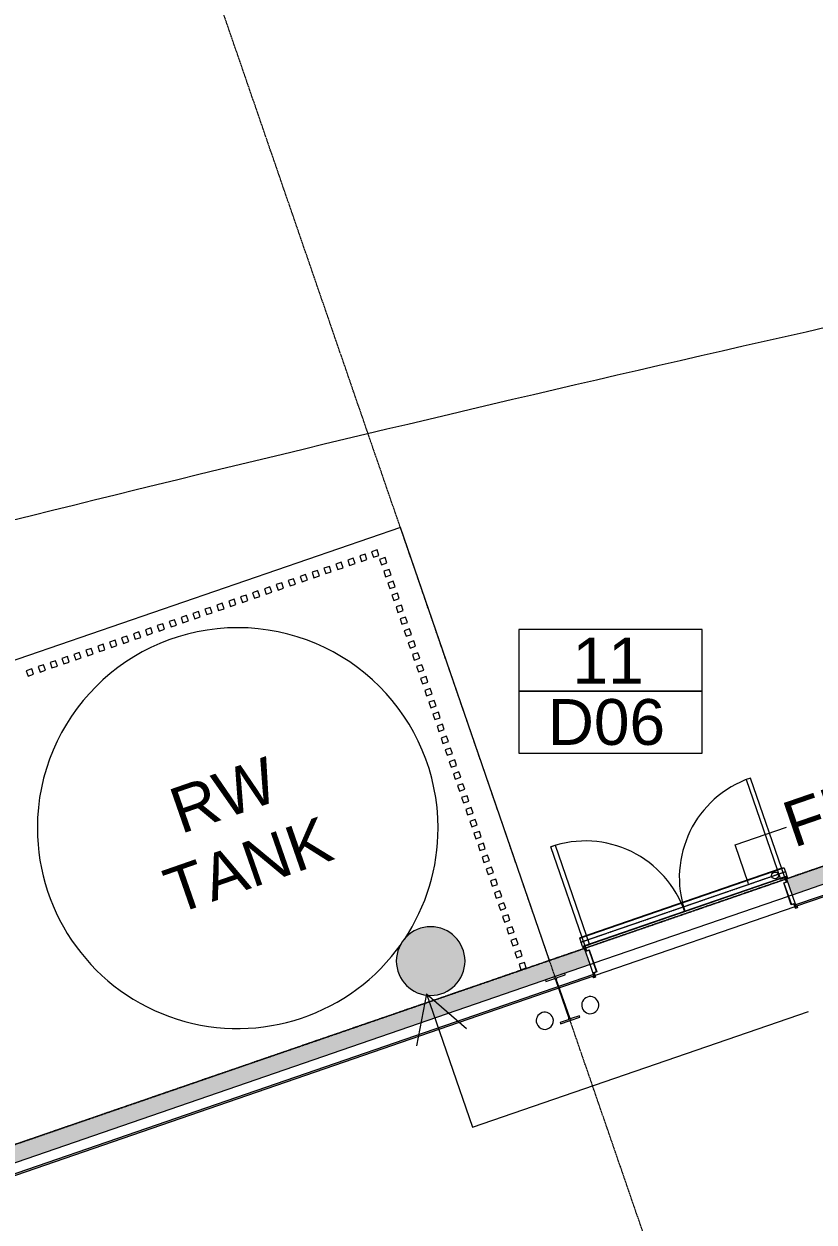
# Model space of a CAD drawing. Header units: millimetres. Extents: x -2612262 to -2065320, y 3717813 to 4283368.
# Drawn here: x -2377575 to -2370674, y 4022734 to 4033197 of the extents above; entities that cross this region are included whole.
import ezdxf

# ---------------------------------------------------------------- set-up
doc = ezdxf.new("R2010")
doc.units = ezdxf.units.MM
for name, pattern in [('Aligning Line', [3.2004, 1.6002, -1.6002]), ('Grid Line', [21, 12, -3, 3, -3]), ('Hidden', [6, 4, -2]), ('Overhead', [4, 2.5, -1.5])]:
    doc.linetypes.add(name, pattern=pattern)
for name, color, linetype, lineweight in [('A-ANNO-KEYN', 231, 'Continuous', 5), ('A-DETL', 90, 'Continuous', 18), ('A-DETL-GENF', 92, 'Continuous', 5), ('A-DOOR', 31, 'Continuous', 5), ('A-DOOR-FRAM', 31, 'Continuous', 5), ('A-DOOR-IDEN', 31, 'Continuous', 5), ('A-FLOR', 192, 'Continuous', 5), ('A-FLOR-OVHD', 1, 'Overhead', 13), ('A-GENM', 13, 'Continuous', 5), ('A-GENM-HDLN', 13, 'Hidden', 5), ('A-GLAZ-CWMG', 51, 'Continuous', 5), ('A-WALL', 113, 'Continuous', 5), ('A-WALL-FNSH', 113, 'Continuous', 13), ('A-WALL-PATT', 111, 'Continuous', 13), ('G-ANNO-REFR', 1, 'Aligning Line', 5), ('G-ANNO-TEXT', 231, 'Continuous', 5), ('P-EQPM', 6, 'Continuous', 5), ('P-SANR-FIXT', 6, 'Continuous', 5), ('S-BEAM', 12, 'Continuous', 5), ('S-GRID', 1, 'Continuous', 5)]:
    doc.layers.add(name, color=color, linetype=linetype, lineweight=lineweight)
doc.styles.add('Arial_3', font='arial.ttf', dxfattribs={"height": 400})
picture_1 = doc.add_image_def('image1.jpg', size_in_pixel=(6528, 5638))

# ---------------------------------------------------------------- blocks, each defined once
blk = doc.blocks.new('Door-Hinge-Double EXTERNAL - 2340x920x920x40-Solid Core-Metal Frame-Double Rebate Wraparound GRILLE-959670-GA - Part A')
at = {"layer": 'A-DOOR'}
for p, q in [((-921, -142), (-921, -1062)), ((-881, -142), (-921, -142)), ((-881, -1062), (-881, -142)), ((881, -1062), (881, -142)), ((881, -142), (921, -142)), ((921, -142), (921, -1062)), ((-921, -1062), (-881, -1062)), ((921, -1062), (881, -1062))]:
    blk.add_line(p, q, dxfattribs=at)
for centre, start, end in [((-921, -142), 270, 0), ((921, -142), 180, 270)]:
    blk.add_arc(centre, 920, start, end, dxfattribs=at)
blk = doc.blocks.new('X_Door-Frame-Metal - Standard-2852073-GA - Part A')
at = {"layer": 'A-DOOR-FRAM'}
for p, q in [((-943, 142), (-923, 142)), ((-943, 128), (-943, 142)), ((-928, 128), (-943, 128)), ((-941, 140), (-941, 130)), ((-925, 140), (-941, 140)), ((-941, 130), (-941, 140)), ((-941, 130), (-928, 130)), ((-928, 130), (-928, 128)), ((-925, 99), (-925, 140)), ((-923, 142), (-923, 101)), ((923, 142), (943, 142)), ((923, 101), (923, 142)), ((925, 140), (925, 99)), ((941, 140), (925, 140)), ((928, 128), (928, 130)), ((928, 130), (941, 130)), ((943, 128), (928, 128)), ((941, 130), (941, 140)), ((941, 140), (941, 130)), ((943, 142), (943, 128)), ((-900, 99), (-925, 99)), ((-923, 101), (-898, 101)), ((-900, -99), (-900, 99)), ((-898, 101), (-898, -101)), ((898, 101), (923, 101)), ((898, -101), (898, 101)), ((900, 99), (900, -99)), ((925, 99), (900, 99)), ((-925, -99), (-900, -99)), ((-925, -140), (-925, -99)), ((-923, -101), (-923, -142)), ((-898, -101), (-923, -101)), ((923, -101), (898, -101)), ((900, -99), (925, -99)), ((923, -142), (923, -101)), ((925, -99), (925, -140)), ((-943, -128), (-928, -128)), ((-943, -142), (-943, -128)), ((-923, -142), (-943, -142)), ((-941, -130), (-941, -140)), ((-928, -130), (-941, -130)), ((-941, -140), (-941, -130)), ((-941, -140), (-925, -140)), ((-928, -128), (-928, -130)), ((943, -142), (923, -142)), ((925, -140), (941, -140)), ((928, -128), (943, -128)), ((928, -130), (928, -128)), ((941, -130), (928, -130)), ((941, -140), (941, -130)), ((941, -130), (941, -140)), ((943, -128), (943, -142))]:
    blk.add_line(p, q, dxfattribs=at)
blk = doc.blocks.new('Rectangular Mullion - 50 x 50mm-V13-GA - Part A')
at = {"layer": 'A-GLAZ-CWMG'}
for p, q in [((-25, 25), (25, 25)), ((-25, -25), (-25, 25)), ((25, 25), (25, -25)), ((25, -25), (-25, -25))]:
    blk.add_line(p, q, dxfattribs=at)
blk = doc.blocks.new('Water Tanks - Water Tanks-1306764-GA - Part A')
at = {"layer": 'P-EQPM'}
for start, end in [(0, 180), (180, 324.785), (326.2832, 0)]:
    blk.add_arc((-2375468, 4026354), 1750, start, end, dxfattribs=at)
blk = doc.blocks.new('Downpipe - Straight - 01 - 150D-V110-GA - Part A')
at = {"layer": 'P-SANR-FIXT'}
for start, end in [(0, 180), (360, 180), (180, 0), (180, 360)]:
    blk.add_arc((-40, 100), 75, start, end, dxfattribs=at)
blk = doc.blocks.new('Downpipe - Straight - 01 - 150D-1616292-GA - Part A')
at = {"layer": 'P-SANR-FIXT'}
for start, end in [(360, 180), (0, 180), (180, 360), (180, 0)]:
    blk.add_arc((-40, -100), 75, start, end, dxfattribs=at)
blk = doc.blocks.new('Structural Framing 50 - Structural Framing 1-1640149-GA - Part A')
at = {"layer": 'S-BEAM', "lineweight": 13}
for p, q in [((-2372852, 4024906), (-2373020, 4024848)), ((-2372918, 4024869), (-2372848, 4024893)), ((-2372848, 4024893), (-2372852, 4024906)), ((-2373020, 4024848), (-2373016, 4024835)), ((-2373016, 4024835), (-2372946, 4024859)), ((-2372932, 4024852), (-2372816, 4024514)), ((-2372808, 4024517), (-2372925, 4024855)), ((-2372823, 4024500), (-2372892, 4024476)), ((-2372892, 4024476), (-2372888, 4024464)), ((-2372888, 4024464), (-2372720, 4024522)), ((-2372724, 4024534), (-2372794, 4024510)), ((-2372720, 4024522), (-2372724, 4024534))]:
    blk.add_line(p, q, dxfattribs=at)
for centre, start, end in [((-2372943, 4024849), 19.0004, 109.0004), ((-2372914, 4024859), 109.0004, 199.0004), ((-2372826, 4024511), 289.0004, 19.0004), ((-2372797, 4024521), 199.0004, 289.0004)]:
    blk.add_arc(centre, 11.4, start, end, dxfattribs=at)
blk = doc.blocks.new('aba - Plumbing Fixtures - Strip Drain - Stormtech - Custom Ass - FLW003 _Doors_-V118-GA - Part A')
at = {"layer": 'A-GENM'}
blk.add_circle((0, -95), 30, dxfattribs=at)
at = {"layer": 'A-GENM-HDLN'}
blk.add_line((0, 1), (0, -1896), dxfattribs=at)
at = {"layer": 'P-SANR-FIXT'}
for p, q in [((-38, -1886), (-38, 0)), ((0, 0), (0, -1886)), ((38, 0), (41, 0)), ((38, 0), (38, -1886)), ((41, 0), (41, -1886)), ((-41, -27), (-41, -1886)), ((-38, -1886), (-41, -1886)), ((41, -1886), (38, -1886))]:
    blk.add_line(p, q, dxfattribs=at)
blk = doc.blocks.new('AA_DOOR_MARK _ TYPE MARK_HA2 - Mark _ Type Mark-1751130-GA - Part A')
at = {"layer": 'A-DOOR-IDEN'}
for p, q in [((4, 2.7), (-4, 2.7)), ((-4, 2.7), (-4, 0)), ((4, 0), (4, 2.7)), ((4, 0), (-4, 0)), ((4, -2.7), (4, 0)), ((-4, 0), (4, 0)), ((-4, 0), (-4, -2.7)), ((-4, -2.7), (4, -2.7))]:
    blk.add_line(p, q, dxfattribs=at)

msp = doc.modelspace()

# ---------------------------------------------------------------- hatches: boundary and pattern name
at = {"layer": 'A-DETL-GENF'}
msp.add_hatch(color=7, dxfattribs=at).paths.add_polyline_path([(-2374022.5, 4024712.9), (-2373963.9, 4024718.6), (-2373907.7, 4024735.7), (-2373855.8, 4024763.4), (-2373810.3, 4024800.7), (-2373773, 4024846.2), (-2373745.3, 4024898.1), (-2373728.2, 4024954.3), (-2373722.5, 4025012.9), (-2373728.2, 4025071.4), (-2373745.3, 4025127.7), (-2373773, 4025179.5), (-2373810.3, 4025225), (-2373855.8, 4025262.3), (-2373907.7, 4025290), (-2373963.9, 4025307.1), (-2374022.5, 4025312.9), (-2374081, 4025307.1), (-2374137.3, 4025290), (-2374189.1, 4025262.3), (-2374242.1, 4025215.8), (-2374273.4, 4025176.8), (-2374300.1, 4025126.1), (-2374316.7, 4025071.4), (-2374322.5, 4025012.9), (-2374316.7, 4024954.3), (-2374296.7, 4024892.7), (-2374271.9, 4024846.2), (-2374234.6, 4024800.7), (-2374189.1, 4024763.4), (-2374137.3, 4024735.7), (-2374081, 4024718.6)])
at = {"layer": 'A-WALL-PATT', "lineweight": 5}
h = msp.add_hatch(dxfattribs=at)
h.set_pattern_fill('FP_2', color=256, style=0, pattern_type=2)
h.set_pattern_definition([(50, (0, 0), (1457.47236, -127.5124), [152.4, -1676.4]), (355, (0, 0), (-281.9423, 1528.4541), [121.92, -1341.12]), (100.451, (121.5, -10.6), (1175.54118, 1400.9327), [129.52, -1424.721]), (46.184, (0, 406.4), (2168.6325, -336.3419), [228.6, -2514.6]), (96.636, (180.7, 378.4), (1899.2207, 1979.4208), [194.28, -2137.081]), (351.184, (0, 406.4), (1899.2401, 1979.4025), [182.88, -2011.68]), (21, (203.2, 304.8), (1212.9148, -818.1215), [152.4, -1676.4]), (326, (203.2, 304.8), (494.41695, 1473.50445), [121.92, -1341.12]), (71.451, (304.3, 236.6), (1707.33713, 655.36968), [129.52, -1424.721]), (37.5, (0, 0), (24.709387, 676.44024), [67.056, -1257.808, 67.056, -1294.384, -1346.2]), (37.5, (0, 0), (24.709387, 676.44024), [-2686.304, 67.056, -1279.144]), (7.5, (0, 0), (534.55775, 801.44425), [67.056, -709.168, 67.056, -1227.328, -513.08]), (7.5, (0, 0), (534.55775, 801.44425), [-2070.608, 67.056, -446.024]), (327.5, (-453.14, 0), (1084.727506, -45.831226), [67.056, -440.944, 67.056, -1517.904, -2103.12]), (327.5, (-453.14, 0), (1084.727506, -45.831226), [-2092.96, 67.056, -2036.064]), (317.5, (-656.3, 0), (1185.03465, 203.41354), [67.056, -593.344, 67.056, -985.52, -1493.52]), (317.5, (-656.3, 0), (1185.03465, 203.41354), [-1712.976, 67.056, -1426.464])])
h.paths.add_polyline_path([(-2442689, 4000858.2), (-2434655.7, 4003624.3), (-2434704.5, 4003766.1), (-2442737.8, 4001000)])
h.paths.add_polyline_path([(-2432891.3, 4004231.8), (-2412827.5, 4011140.5), (-2412876.3, 4011282.4), (-2432939.9, 4004373), (-2432897.8, 4004250.6)])
h.paths.add_polyline_path([(-2411063.2, 4011748.1), (-2372629.8, 4024982), (-2372678.7, 4025123.9), (-2406762.5, 4013387.6), (-2406756.5, 4013370.3), (-2408332.2, 4012827.7), (-2408338.2, 4012845), (-2411111.8, 4011889.2), (-2411069.6, 4011766.8)])
h.paths.add_polyline_path([(-2370865.5, 4025589.6), (-2356461.5, 4030549.4), (-2356510.3, 4030691.2), (-2370914.1, 4025730.7), (-2370871.9, 4025608.3)])
h.paths.add_polyline_path([(-2354697.2, 4031156.9), (-2353799.9, 4031465.9), (-2353848.7, 4031607.7), (-2354745.8, 4031298), (-2354703.6, 4031175.6)])
h = msp.add_hatch(dxfattribs=at)
h.set_pattern_fill('FP_1', color=256, style=0, pattern_type=2)
h.set_pattern_definition([(0, (0, 0), (812.8, 203.2), [67.056, -542.544, 67.056, -542.544, -3251.2]), (0, (0, 0), (812.8, 203.2), [-1219.2, 67.056, -1152.144, 67.056, -542.544, -1422.4]), (0, (0, 0), (812.8, 203.2), [-3048, 67.056, -339.344, 67.056, -948.944]), (120, (304.8, 101.6), (-582.376362, 602.305448), [67.056, -542.544, 67.056, -542.544, -3251.2]), (120, (304.8, 101.6), (-582.376362, 602.305448), [-1219.2, 67.056, -1152.144, 67.056, -542.544, -1422.4]), (120, (304.8, 101.6), (-582.376362, 602.305448), [-3048, 67.056, -339.344, 67.056, -948.944]), (240, (406.4, 508), (-230.423638, -805.505448), [67.056, -542.544, 67.056, -542.544, -3251.2]), (240, (406.4, 508), (-230.423638, -805.505448), [-1219.2, 67.056, -1152.144, 67.056, -542.544, -1422.4]), (240, (406.4, 508), (-230.423638, -805.505448), [-3048, 67.056, -339.344, 67.056, -948.944])])
h.paths.add_polyline_path([(-2442655.1, 4000759.8), (-2437658.7, 4002480.3), (-2437662.6, 4002491.6), (-2442659.1, 4000771.2)])
h.paths.add_polyline_path([(-2435014.1, 4003390.9), (-2434622.1, 4003526.7), (-2434625.7, 4003537.3), (-2435017.9, 4003401.7)])
h.paths.add_polyline_path([(-2432857.5, 4004133.5), (-2425048.6, 4006822.4), (-2425052.5, 4006833.7), (-2432860.8, 4004143.2), (-2432858.3, 4004135.8)])
h.paths.add_polyline_path([(-2422401.1, 4007734), (-2412793.9, 4011042.9), (-2412797.5, 4011053.6), (-2422405, 4007745.3), (-2422403.2, 4007739.9)])
h.paths.add_polyline_path([(-2411029.3, 4011649.7), (-2399349.8, 4015671.4), (-2399353.7, 4015682.7), (-2411032.6, 4011659.4), (-2411030.1, 4011652)])
h.paths.add_polyline_path([(-2396702.4, 4016583), (-2372596.2, 4024884.4), (-2372599.9, 4024895), (-2396706.3, 4016594.3), (-2396703.8, 4016587.2)])
h.paths.add_polyline_path([(-2370831.6, 4025491.2), (-2356427.9, 4030451.7), (-2356431.5, 4030462.4), (-2370835, 4025500.9), (-2370832.4, 4025493.5)])
h.paths.add_polyline_path([(-2354663.3, 4031058.5), (-2353995.8, 4031288.7), (-2353998.7, 4031300.1), (-2354666.6, 4031068.2), (-2354664.1, 4031060.9)])

# ---------------------------------------------------------------- linework, layer by layer
at = {"layer": 'A-ANNO-KEYN'}
for p, q in [((-2371362.5, 4026027.6), (-2370914, 4026182.1)), ((-2371245.1, 4025686.7), (-2371362.5, 4026027.6))]:
    msp.add_line(p, q, dxfattribs=at)
at = {"layer": 'A-DETL', "lineweight": 5}
for start, end in [(0, 180), (180, 0)]:
    msp.add_arc((-2374022.5, 4025012.9), 300, start, end, dxfattribs=at)
at = {"layer": 'A-FLOR'}
for p, q in [((-2374287.3, 4028800.4), (-2409744.2, 4016591.4)), ((-2372985, 4025018.4), (-2374287.3, 4028800.4)), ((-2370964.6, 4025821.3), (-2370937.9, 4025830.5)), ((-2370898.6, 4025578.2), (-2372596.7, 4024993.4)), ((-2370865.5, 4025589.6), (-2370896.7, 4025578.8)), ((-2370896.7, 4025578.8), (-2370896.7, 4025578.8)), ((-2372598.6, 4024992.8), (-2372629.8, 4024982))]:
    msp.add_line(p, q, dxfattribs=at)
at = {"layer": 'A-FLOR', "flags": 128}
for points in [[(-2370937.9, 4025830.5), (-2370924.4, 4025791.4), (-2370912, 4025755.4)], [(-2372695.3, 4025141.4), (-2372707.6, 4025177.3), (-2372720, 4025213.3)]]:
    msp.add_lwpolyline(points, dxfattribs=at)
at = {"layer": 'A-FLOR'}
for points in [[(-2411511.2, 4024905.5), (-2400296.3, 4028921.5), (-2388868.1, 4032341.1), (-2377290.7, 4035145.2)], [(-2363579.8, 4032045.7), (-2367507.7, 4031246.5), (-2371421.4, 4030377), (-2375318.2, 4029437.9)]]:
    msp.add_open_spline(points, degree=3, dxfattribs=at)
msp.add_open_spline([(-2375318.2, 4029437.9), (-2379215, 4028498.7), (-2390854.9, 4025472), (-2402321.2, 4021823.3), (-2409868.8, 4019120.5)], degree=3, knots=[-0.75, -0.75, -0.75, -0.75, -0.5, 0, 0, 0, 0], dxfattribs=at)
at = {"layer": 'A-FLOR-OVHD'}
msp.add_line((-2458270.6, 3995651.5), (-2354074.7, 4031529.9), dxfattribs=at)
msp.add_line((-2458270.6, 3995651.5), (-2354074.7, 4031529.9), dxfattribs=at)
at = {"layer": 'A-WALL', "color": 250, "lineweight": 13}
for p, q in [((-2356510.3, 4030691.2), (-2370914.3, 4025731.4)), ((-2356461.5, 4030549.4), (-2370865.5, 4025589.6)), ((-2370914.3, 4025731.4), (-2370865.5, 4025589.6)), ((-2372678.7, 4025123.9), (-2406762.5, 4013387.6)), ((-2372629.8, 4024982), (-2372678.7, 4025123.9)), ((-2372629.8, 4024982), (-2411063.2, 4011748.1))]:
    msp.add_line(p, q, dxfattribs=at)
at = {"layer": 'A-WALL'}
for p, q in [((-2356431.5, 4030462.4), (-2370835.5, 4025502.6)), ((-2372669.2, 4025127.1), (-2370923.8, 4025728.1)), ((-2370921.9, 4025728.8), (-2370914.3, 4025731.4)), ((-2370841.1, 4025488), (-2372586.5, 4024887)), ((-2370831.6, 4025491.2), (-2370839.2, 4025488.6)), ((-2372678.7, 4025123.9), (-2372671.1, 4025126.5)), ((-2372599.9, 4024895), (-2396706.3, 4016594.3)), ((-2372588.4, 4024886.3), (-2372596, 4024883.7))]:
    msp.add_line(p, q, dxfattribs=at)
at = {"layer": 'A-WALL', "color": 7}
for p, q in [((-2370865.5, 4025589.6), (-2370835.5, 4025502.6)), ((-2372599.9, 4024895), (-2372629.8, 4024982))]:
    msp.add_line(p, q, dxfattribs=at)
at = {"layer": 'A-WALL-FNSH', "color": 7, "lineweight": 5}
for p, q in [((-2370831.6, 4025491.2), (-2356427.6, 4030451)), ((-2370835.5, 4025502.6), (-2370831.6, 4025491.2)), ((-2396702.4, 4016583), (-2372596, 4024883.7)), ((-2372596, 4024883.7), (-2372599.9, 4024895))]:
    msp.add_line(p, q, dxfattribs=at)
at = {"layer": 'G-ANNO-TEXT', "color": 7}
for p, q in [((-2374059.3, 4024726.5), (-2374147.4, 4024273.1)), ((-2374059.3, 4024726.5), (-2373710.7, 4024423.5)), ((-2374059.3, 4024726.5), (-2373658.1, 4023561.5)), ((-2373658.1, 4023561.5), (-2370723.4, 4024572))]:
    msp.add_line(p, q, dxfattribs=at)
at = {"layer": 'S-GRID', "linetype": 'Grid Line'}
for p, q in [((-2353191.8, 3967536.1), (-2378900.5, 4042197.7)), ((-2339544.7, 4036533), (-2476719.9, 3989298.8))]:
    msp.add_line(p, q, dxfattribs=at)

# ---------------------------------------------------------------- block references
at = {"layer": 'A-DOOR', "rotation": 199.0004071202119}
for name in ['Door-Hinge-Double EXTERNAL - 2340x920x920x40-Solid Core-Metal Frame-Double Rebate Wraparound GRILLE-959670-GA - Part A', 'X_Door-Frame-Metal - Standard-2852073-GA - Part A']:
    msp.add_blockref(name, (-2371755.1, 4025307.5), dxfattribs=at)
at = {"layer": 'A-DOOR-IDEN', "xscale": 199.9999999999999, "yscale": 199.9999999999999, "zscale": 199.9999999999999}
msp.add_blockref('AA_DOOR_MARK _ TYPE MARK_HA2 - Mark _ Type Mark-1751130-GA - Part A', (-2372452.5, 4027369.4), dxfattribs=at)
at = {"layer": 'A-GLAZ-CWMG', "extrusion": (0, 0, -1)}
for p, rotation in [((2374610.8, 4028535.5), 160.9995928798067), ((2374506.8, 4028571.3), 160.9995928798067), ((2374922.8, 4028428.1), 160.9995928798067), ((2374818.8, 4028463.9), 160.9995928798067), ((2374714.8, 4028499.7), 160.9995928798067), ((2374436.6, 4028505.6), 250.9995928798129), ((2375234.9, 4028320.6), 160.9995928798067), ((2375130.9, 4028356.5), 160.9995928798067), ((2375026.8, 4028392.3), 160.9995928798067), ((2374400.8, 4028401.6), 250.9995928798129), ((2375546.9, 4028213.2), 160.9995928798067), ((2375442.9, 4028249), 160.9995928798067), ((2375338.9, 4028284.8), 160.9995928798067), ((2374365, 4028297.6), 250.9995928798129), ((2375858.9, 4028105.8), 160.9995928798067), ((2375754.9, 4028141.6), 160.9995928798067), ((2375650.9, 4028177.4), 160.9995928798067), ((2374329.1, 4028193.6), 250.9995928798129), ((2376170.9, 4027998.3), 160.9995928798067), ((2376066.9, 4028034.1), 160.9995928798067), ((2375962.9, 4028069.9), 160.9995928798067), ((2374293.3, 4028089.6), 250.9995928798129), ((2376482.9, 4027890.9), 160.9995928798067), ((2376378.9, 4027926.7), 160.9995928798067), ((2376274.9, 4027962.5), 160.9995928798067), ((2374257.5, 4027985.6), 250.9995928798129), ((2376795, 4027783.4), 160.9995928798067), ((2376691, 4027819.3), 160.9995928798067), ((2376586.9, 4027855.1), 160.9995928798067), ((2374221.7, 4027881.6), 250.9995928798129), ((2377107, 4027676), 160.9995928798067), ((2377003, 4027711.8), 160.9995928798067), ((2376899, 4027747.6), 160.9995928798067), ((2374185.9, 4027777.6), 250.9995928798129), ((2377315, 4027604.4), 160.9995928798067), ((2377211, 4027640.2), 160.9995928798067), ((2374150.1, 4027673.6), 250.9995928798129), ((2377523, 4027532.7), 160.9995928798067), ((2377419, 4027568.6), 160.9995928798067), ((2374114.3, 4027569.6), 250.9995928798129), ((2374078.5, 4027465.5), 250.9995928798129), ((2374042.6, 4027361.5), 250.9995928798129), ((2374006.8, 4027257.5), 250.9995928798129), ((2373971, 4027153.5), 250.9995928798129), ((2373935.2, 4027049.5), 250.9995928798129), ((2373899.4, 4026945.5), 250.9995928798129), ((2373863.6, 4026841.5), 250.9995928798129), ((2373827.8, 4026737.5), 250.9995928798129), ((2373792, 4026633.5), 250.9995928798129), ((2373756.1, 4026529.5), 250.9995928798129), ((2373720.3, 4026425.5), 250.9995928798129), ((2373684.5, 4026321.5), 250.9995928798129), ((2373648.7, 4026217.5), 250.9995928798129), ((2373612.9, 4026113.5), 250.9995928798129), ((2373577.1, 4026009.5), 250.9995928798129), ((2373541.3, 4025905.4), 250.9995928798129), ((2373505.4, 4025801.4), 250.9995928798129), ((2373469.6, 4025697.4), 250.9995928798129), ((2373433.8, 4025593.4), 250.9995928798129), ((2373398, 4025489.4), 250.9995928798129), ((2373362.2, 4025385.4), 250.9995928798129), ((2373326.4, 4025281.4), 250.9995928798129), ((2373290.6, 4025177.4), 250.9995928798129), ((2373254.8, 4025073.4), 250.9995928798129), ((2373218.9, 4024969.4), 250.9995928798129)]:
    msp.add_blockref('Rectangular Mullion - 50 x 50mm-V13-GA - Part A', p, dxfattribs=dict(at, rotation=rotation))
at = {"layer": 'P-EQPM'}
msp.add_blockref('Water Tanks - Water Tanks-1306764-GA - Part A', (-240, -180), dxfattribs=at)
at = {"layer": 'P-SANR-FIXT'}
for name, p, rotation in [('aba - Plumbing Fixtures - Strip Drain - Stormtech - Custom Ass - FLW003 _Doors_-V118-GA - Part A', (-2370924.4, 4025791.4), 289.0004071202145), ('Downpipe - Straight - 01 - 150D-V110-GA - Part A', (-2372558.4, 4024546.6), 19.00040712024361), ('Downpipe - Straight - 01 - 150D-1616292-GA - Part A', (-2373030.7, 4024383.9), 199.0004071202827)]:
    msp.add_blockref(name, p, dxfattribs=dict(at, rotation=rotation))
at = {"layer": 'S-BEAM'}
msp.add_blockref('Structural Framing 50 - Structural Framing 1-1640149-GA - Part A', (0, 0), dxfattribs=at)

# ---------------------------------------------------------------- texts
at = {"layer": 'A-ANNO-KEYN', "insert": (-2370981.7, 4026378.8), "char_height": 400, "width": 2629.535, "attachment_point": 1, "rotation": 19.00041, "style": 'Arial_3'}
msp.add_mtext('FLW003', dxfattribs=at)
at = {"layer": 'A-DOOR-IDEN', "char_height": 400, "attachment_point": 1, "style": 'Arial_3'}
for s, insert, width in [('11', (-2372783.3, 4027836.1), 769.62), ('D06', (-2373000, 4027300.8), 1266.666)]:
    msp.add_mtext(s, dxfattribs=dict(at, insert=insert, width=width))
at = {"layer": 'G-ANNO-TEXT', "color": 7, "char_height": 400, "attachment_point": 1, "rotation": 19.187, "style": 'Arial_3'}
for s, insert, width in [('RW ', (-2376337.6, 4026498), 1362.869), ('TANK', (-2376386.9, 4025794.4), 1843.881)]:
    msp.add_mtext(s, dxfattribs=dict(at, insert=insert, width=width))

# ---------------------------------------------------------------- pictures from other files: only their frames are drawn
at = {"layer": 'G-ANNO-REFR'}
image = msp.add_image(picture_1, insert=(-2382054.9, 4283368.1), size_in_units=(433000, 373966.6), rotation=-122.11743, dxfattribs=at)
image.dxf.flags = 15

doc.saveas('drawing.dxf')
